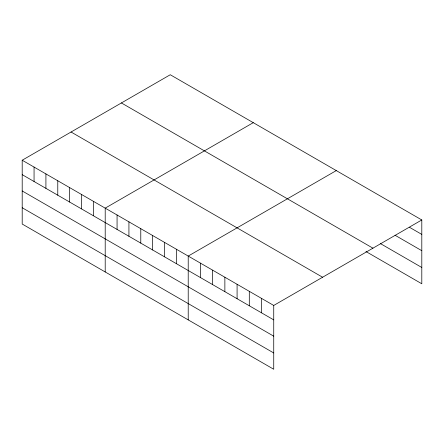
<?xml version="1.0" encoding="UTF-8"?>
<svg xmlns="http://www.w3.org/2000/svg" width="444" height="444" viewBox="0 0 444 444"><rect width="100%" height="100%" fill="white"/><g stroke="black" fill="none" stroke-linecap="round" stroke-linejoin="round"><path stroke-width="0.67" d="M22.2 160.223L273.737 305.444L273.737 369.258L22.2 224.037L22.2 160.223L170.263 74.742L421.8 219.963L421.8 283.777L365.95 251.532M253.269 122.666L105.206 208.147L105.206 271.961M336.274 170.59L188.217 256.071L188.217 319.885M273.737 305.444L421.8 219.963M409.584 227.345L421.8 234.399M395.038 235.242L421.8 250.694M380.491 243.634L421.8 267.482M121.401 102.947L372.938 248.174M71.062 132.012L322.599 277.239M22.2 174.659L273.737 319.88M22.2 190.953L273.737 336.175M22.2 207.742L273.737 352.963M261.522 298.39L261.522 312.826M249.3 291.342L249.3 305.772M237.085 284.288L237.085 298.718M224.869 277.234L224.869 291.664M212.648 270.18L212.648 284.61M200.433 263.126L200.433 277.556M176.357 249.223L176.357 263.658M164.496 242.38L164.496 256.81M152.642 235.531L152.642 249.966M140.781 228.688L140.781 243.118M128.927 221.839L128.927 236.275M117.066 214.99L117.066 229.426M93.351 201.299L93.351 215.734M81.491 194.455L81.491 208.885M69.63 187.607L69.63 202.042M57.776 180.764L57.776 195.194M45.915 173.915L45.915 188.35M34.06 167.066L34.06 181.502"/></g></svg>
